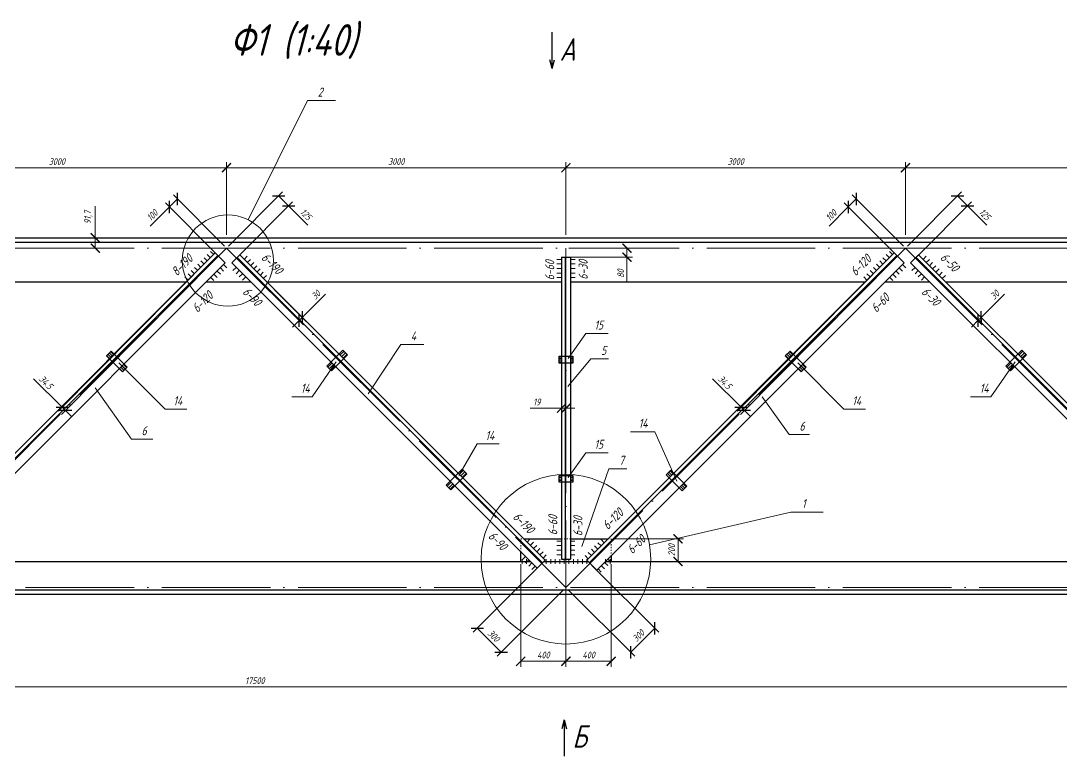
# Model space of a CAD drawing. Header units: millimetres. Extents: x 1665 to 4316, y 443 to 1647.
# Drawn here: x 2827.6 to 3057.5, y 1291.6 to 1454 of the extents above; entities that cross this region are included whole.
import ezdxf

# ---------------------------------------------------------------- set-up
doc = ezdxf.new("R2010")
doc.units = ezdxf.units.MM
doc.linetypes.add('ACAD_ISO03W100', pattern=[30, 12, -18])
doc.linetypes.add('ACAD_ISO04W100', pattern=[30, 24, -3, 0, -3])
doc.layers.get('0').update_dxf_attribs({"lineweight": 18})
doc.styles.get("Standard").update_dxf_attribs({"font": 'romans.shx', "width": 0.75, "oblique": 15, "height": 1.5})
doc.dimstyles.new('ISO-25', dxfattribs={"dimtxt": 1.5, "dimasz": 2, "dimexe": 1.25, "dimexo": 0.625, "dimtad": 1, "dimtxsty": 'Standard', "dimblk": 'ARCHTICK', "dimcen": 2.5, "dimadec": 0, "dimazin": 0, "dimtfac": 1, "dimtmove": 0, "dimatfit": 3, "dimldrblk": 'NONE', "dimfxl": 1, "dimlwd": 18, "dimlwe": 18, "dimarcsym": 0})

# ---------------------------------------------------------------- blocks, each defined once
blk = doc.blocks.new('_ArchTick')
at = {"color": 0, "linetype": 'ByBlock', "const_width": 0.15}
blk.add_lwpolyline([(-0.5, -0.5), (0.5, 0.5)], dxfattribs=at)
blk = doc.blocks.new('*D102')
at = {"color": 0, "lineweight": 18, "transparency": 16777216}
for p, q in [((2798.08, 1406.75), (2798.08, 1422.84)), ((2798.08, 1421.59), (2873.08, 1421.59)), ((2873.08, 1406.75), (2873.08, 1422.84))]:
    blk.add_line(p, q, dxfattribs=at)
at = {"layer": 'Defpoints', "color": 0, "transparency": 16777216}
for p in [(2873.08, 1421.59), (2798.08, 1406.12), (2873.08, 1406.12)]:
    blk.add_point(p, dxfattribs=at)
at = {"color": 0, "lineweight": 18, "transparency": 16777216, "xscale": 2, "yscale": 2, "zscale": 2, "rotation": 180}
blk.add_blockref('_ArchTick', (2798.08, 1421.59), dxfattribs=at)
at = {"color": 0, "lineweight": 18, "transparency": 16777216, "xscale": 2, "yscale": 2, "zscale": 2}
blk.add_blockref('_ArchTick', (2873.08, 1421.59), dxfattribs=at)
at = {"color": 0, "transparency": 16777216, "insert": (2835.58, 1422.96), "char_height": 1.5, "attachment_point": 5}
blk.add_mtext('3000', dxfattribs=at)
blk = doc.blocks.new('_None')
blk = doc.blocks.new('*D103')
at = {"color": 0, "lineweight": 18, "transparency": 16777216}
for p, q in [((2873.08, 1406.75), (2873.08, 1422.84)), ((2873.08, 1421.59), (2948.08, 1421.59)), ((2948.08, 1406.75), (2948.08, 1422.84))]:
    blk.add_line(p, q, dxfattribs=at)
at = {"layer": 'Defpoints', "color": 0, "transparency": 16777216}
for p in [(2948.08, 1421.59), (2873.08, 1406.12), (2948.08, 1406.12)]:
    blk.add_point(p, dxfattribs=at)
at = {"color": 0, "lineweight": 18, "transparency": 16777216, "xscale": 2, "yscale": 2, "zscale": 2, "rotation": 180}
blk.add_blockref('_ArchTick', (2873.08, 1421.59), dxfattribs=at)
at = {"color": 0, "lineweight": 18, "transparency": 16777216, "xscale": 2, "yscale": 2, "zscale": 2}
blk.add_blockref('_ArchTick', (2948.08, 1421.59), dxfattribs=at)
at = {"color": 0, "transparency": 16777216, "insert": (2910.58, 1422.96), "char_height": 1.5, "attachment_point": 5}
blk.add_mtext('3000', dxfattribs=at)
blk = doc.blocks.new('*D104')
at = {"color": 0, "lineweight": 18, "transparency": 16777216}
for p, q in [((2948.08, 1406.75), (2948.08, 1422.84)), ((2948.08, 1421.59), (3023.08, 1421.59)), ((3023.08, 1406.75), (3023.08, 1422.84))]:
    blk.add_line(p, q, dxfattribs=at)
at = {"layer": 'Defpoints', "color": 0, "transparency": 16777216}
for p in [(3023.08, 1421.59), (2948.08, 1406.12), (3023.08, 1406.12)]:
    blk.add_point(p, dxfattribs=at)
at = {"color": 0, "lineweight": 18, "transparency": 16777216, "xscale": 2, "yscale": 2, "zscale": 2, "rotation": 180}
blk.add_blockref('_ArchTick', (2948.08, 1421.59), dxfattribs=at)
at = {"color": 0, "lineweight": 18, "transparency": 16777216, "xscale": 2, "yscale": 2, "zscale": 2}
blk.add_blockref('_ArchTick', (3023.08, 1421.59), dxfattribs=at)
at = {"color": 0, "transparency": 16777216, "insert": (2985.58, 1422.96), "char_height": 1.5, "attachment_point": 5}
blk.add_mtext('3000', dxfattribs=at)
blk = doc.blocks.new('*D105')
at = {"color": 0, "lineweight": 18, "transparency": 16777216}
for p, q in [((3023.08, 1406.75), (3023.08, 1422.84)), ((3023.08, 1421.59), (3098.08, 1421.59)), ((3098.08, 1406.75), (3098.08, 1422.84))]:
    blk.add_line(p, q, dxfattribs=at)
at = {"layer": 'Defpoints', "color": 0, "transparency": 16777216}
for p in [(3098.08, 1421.59), (3023.08, 1406.12), (3098.08, 1406.12)]:
    blk.add_point(p, dxfattribs=at)
at = {"color": 0, "lineweight": 18, "transparency": 16777216, "xscale": 2, "yscale": 2, "zscale": 2, "rotation": 180}
blk.add_blockref('_ArchTick', (3023.08, 1421.59), dxfattribs=at)
at = {"color": 0, "lineweight": 18, "transparency": 16777216, "xscale": 2, "yscale": 2, "zscale": 2}
blk.add_blockref('_ArchTick', (3098.08, 1421.59), dxfattribs=at)
at = {"color": 0, "transparency": 16777216, "insert": (3060.58, 1422.96), "char_height": 1.5, "attachment_point": 5}
blk.add_mtext('3000', dxfattribs=at)
blk = doc.blocks.new('*D108')
at = {"color": 0, "lineweight": 18, "transparency": 16777216}
for p, q in [((2870.87, 1402.51), (2859.58, 1413.81)), ((2862.23, 1414.69), (2860.46, 1412.92)), ((2872.64, 1404.27), (2861.35, 1415.57)), ((2860.46, 1412.92), (2856.23, 1408.69))]:
    blk.add_line(p, q, dxfattribs=at)
at = {"layer": 'Defpoints', "color": 0, "transparency": 16777216}
for p in [(2860.46, 1412.92), (2873.08, 1403.83), (2871.31, 1402.07)]:
    blk.add_point(p, dxfattribs=at)
at = {"color": 0, "lineweight": 18, "transparency": 16777216, "xscale": 2, "yscale": 2, "zscale": 2}
for p, rotation in [((2862.23, 1414.69), 44.98089503921526), ((2860.46, 1412.92), 224.9808950392153)]:
    blk.add_blockref('_ArchTick', p, dxfattribs=dict(at, rotation=rotation))
at = {"color": 0, "transparency": 16777216, "insert": (2856.67, 1411.07), "char_height": 1.5, "attachment_point": 5, "rotation": 44.9809}
blk.add_mtext('100', dxfattribs=at)
blk = doc.blocks.new('*D109')
at = {"color": 0, "lineweight": 18, "transparency": 16777216}
for p, q in [((2873.52, 1404.27), (2885.48, 1416.24)), ((2875.73, 1402.06), (2887.69, 1414.03)), ((2884.6, 1415.36), (2886.81, 1413.15)), ((2886.81, 1413.15), (2891.06, 1408.9))]:
    blk.add_line(p, q, dxfattribs=at)
at = {"layer": 'Defpoints', "color": 0, "transparency": 16777216}
for p in [(2886.81, 1413.15), (2873.08, 1403.83), (2875.29, 1401.62)]:
    blk.add_point(p, dxfattribs=at)
at = {"color": 0, "lineweight": 18, "transparency": 16777216, "xscale": 2, "yscale": 2, "zscale": 2}
for p, rotation in [((2884.6, 1415.36), 135.0191049607847), ((2886.81, 1413.15), 315.0191049607847)]:
    blk.add_blockref('_ArchTick', p, dxfattribs=dict(at, rotation=rotation))
at = {"color": 0, "transparency": 16777216, "insert": (2890.61, 1411.29), "char_height": 1.5, "attachment_point": 5, "rotation": 315.0191}
blk.add_mtext('125', dxfattribs=at)
blk = doc.blocks.new('*D110')
at = {"color": 0, "lineweight": 18, "transparency": 16777216}
for p, q in [((3020.87, 1402.51), (3009.58, 1413.81)), ((3012.23, 1414.69), (3010.46, 1412.92)), ((3022.64, 1404.27), (3011.35, 1415.57)), ((3010.46, 1412.92), (3006.23, 1408.69))]:
    blk.add_line(p, q, dxfattribs=at)
at = {"layer": 'Defpoints', "color": 0, "transparency": 16777216}
for p in [(3010.46, 1412.92), (3023.08, 1403.83), (3021.31, 1402.07)]:
    blk.add_point(p, dxfattribs=at)
at = {"color": 0, "lineweight": 18, "transparency": 16777216, "xscale": 2, "yscale": 2, "zscale": 2}
for p, rotation in [((3012.23, 1414.69), 44.98089503921526), ((3010.46, 1412.92), 224.9808950392153)]:
    blk.add_blockref('_ArchTick', p, dxfattribs=dict(at, rotation=rotation))
at = {"color": 0, "transparency": 16777216, "insert": (3006.67, 1411.07), "char_height": 1.5, "attachment_point": 5, "rotation": 44.9809}
blk.add_mtext('100', dxfattribs=at)
blk = doc.blocks.new('*D111')
at = {"color": 0, "lineweight": 18, "transparency": 16777216}
for p, q in [((3023.52, 1404.27), (3035.48, 1416.24)), ((3025.73, 1402.06), (3037.69, 1414.03)), ((3034.6, 1415.36), (3036.81, 1413.15)), ((3036.81, 1413.15), (3041.06, 1408.9))]:
    blk.add_line(p, q, dxfattribs=at)
at = {"layer": 'Defpoints', "color": 0, "transparency": 16777216}
for p in [(3036.81, 1413.15), (3023.08, 1403.83), (3025.29, 1401.62)]:
    blk.add_point(p, dxfattribs=at)
at = {"color": 0, "lineweight": 18, "transparency": 16777216, "xscale": 2, "yscale": 2, "zscale": 2}
for p, rotation in [((3034.6, 1415.36), 135.0191049607847), ((3036.81, 1413.15), 315.0191049607847)]:
    blk.add_blockref('_ArchTick', p, dxfattribs=dict(at, rotation=rotation))
at = {"color": 0, "transparency": 16777216, "insert": (3040.61, 1411.29), "char_height": 1.5, "attachment_point": 5, "rotation": 315.0191}
blk.add_mtext('125', dxfattribs=at)
blk = doc.blocks.new('*D112')
at = {"color": 0, "lineweight": 18, "transparency": 16777216}
for p, q in [((2948.71, 1403.83), (2962.81, 1403.83)), ((2961.56, 1403.83), (2961.56, 1401.83)), ((2948.71, 1401.83), (2962.81, 1401.83)), ((2961.56, 1401.83), (2961.56, 1396.57))]:
    blk.add_line(p, q, dxfattribs=at)
at = {"layer": 'Defpoints', "color": 0, "transparency": 16777216}
for p in [(2948.08, 1403.83), (2948.08, 1401.83), (2961.56, 1401.83)]:
    blk.add_point(p, dxfattribs=at)
at = {"color": 0, "lineweight": 18, "transparency": 16777216, "xscale": 2, "yscale": 2, "zscale": 2}
for p, rotation in [((2961.56, 1403.83), 90), ((2961.56, 1401.83), 270)]:
    blk.add_blockref('_ArchTick', p, dxfattribs=dict(at, rotation=rotation))
at = {"color": 0, "transparency": 16777216, "insert": (2960.19, 1398.2), "char_height": 1.5, "attachment_point": 5, "rotation": 90}
blk.add_mtext('80', dxfattribs=at)
blk = doc.blocks.new('*D117')
at = {"color": 0, "lineweight": 18, "transparency": 16777216}
for p, q in [((2844.08, 1406.12), (2844.08, 1413.09)), ((2798.71, 1406.12), (2845.33, 1406.12)), ((2844.08, 1403.83), (2844.08, 1406.12)), ((2798.71, 1403.83), (2845.33, 1403.83))]:
    blk.add_line(p, q, dxfattribs=at)
at = {"layer": 'Defpoints', "color": 0, "transparency": 16777216}
for p in [(2798.08, 1406.12), (2844.08, 1406.12), (2798.08, 1403.83)]:
    blk.add_point(p, dxfattribs=at)
at = {"color": 0, "lineweight": 18, "transparency": 16777216, "xscale": 2, "yscale": 2, "zscale": 2}
for p, rotation in [((2844.08, 1406.12), 90), ((2844.08, 1403.83), 270)]:
    blk.add_blockref('_ArchTick', p, dxfattribs=dict(at, rotation=rotation))
at = {"color": 0, "transparency": 16777216, "insert": (2842.56, 1410.61), "char_height": 1.5, "attachment_point": 5, "rotation": 90}
blk.add_mtext('91,7', dxfattribs=at)
blk = doc.blocks.new('*D123')
at = {"color": 0, "lineweight": 18, "transparency": 16777216}
for p, q in [((2938.08, 1333.99), (2938.08, 1311.31)), ((2948.08, 1333.99), (2948.08, 1311.31)), ((2938.08, 1312.56), (2948.08, 1312.56))]:
    blk.add_line(p, q, dxfattribs=at)
at = {"layer": 'Defpoints', "color": 0, "transparency": 16777216}
for p in [(2938.08, 1334.62), (2948.08, 1334.62), (2948.08, 1312.56)]:
    blk.add_point(p, dxfattribs=at)
at = {"color": 0, "lineweight": 18, "transparency": 16777216, "xscale": 2, "yscale": 2, "zscale": 2, "rotation": 180}
blk.add_blockref('_ArchTick', (2938.08, 1312.56), dxfattribs=at)
at = {"color": 0, "lineweight": 18, "transparency": 16777216, "xscale": 2, "yscale": 2, "zscale": 2}
blk.add_blockref('_ArchTick', (2948.08, 1312.56), dxfattribs=at)
at = {"color": 0, "transparency": 16777216, "insert": (2943.08, 1313.94), "char_height": 1.5, "attachment_point": 5}
blk.add_mtext('400', dxfattribs=at)
blk = doc.blocks.new('*D122')
at = {"color": 0, "lineweight": 18, "transparency": 16777216}
for p, q in [((2948.08, 1333.99), (2948.08, 1311.31)), ((2958.08, 1333.99), (2958.08, 1311.31)), ((2948.08, 1312.56), (2958.08, 1312.56))]:
    blk.add_line(p, q, dxfattribs=at)
at = {"layer": 'Defpoints', "color": 0, "transparency": 16777216}
for p in [(2948.08, 1334.62), (2958.08, 1334.62), (2958.08, 1312.56)]:
    blk.add_point(p, dxfattribs=at)
at = {"color": 0, "lineweight": 18, "transparency": 16777216, "xscale": 2, "yscale": 2, "zscale": 2, "rotation": 180}
blk.add_blockref('_ArchTick', (2948.08, 1312.56), dxfattribs=at)
at = {"color": 0, "lineweight": 18, "transparency": 16777216, "xscale": 2, "yscale": 2, "zscale": 2}
blk.add_blockref('_ArchTick', (2958.08, 1312.56), dxfattribs=at)
at = {"color": 0, "transparency": 16777216, "insert": (2953.08, 1313.94), "char_height": 1.5, "attachment_point": 5}
blk.add_mtext('400', dxfattribs=at)
blk = doc.blocks.new('*D124')
at = {"color": 0, "lineweight": 18, "transparency": 16777216}
for p, q in [((2942.33, 1333.74), (2927.59, 1318.99)), ((2947.64, 1328.44), (2932.9, 1313.69)), ((2928.48, 1319.87), (2933.78, 1314.57))]:
    blk.add_line(p, q, dxfattribs=at)
at = {"layer": 'Defpoints', "color": 0, "transparency": 16777216}
for p in [(2942.78, 1334.18), (2948.08, 1328.88), (2933.78, 1314.57)]:
    blk.add_point(p, dxfattribs=at)
at = {"color": 0, "lineweight": 18, "transparency": 16777216, "xscale": 2, "yscale": 2, "zscale": 2}
for p, rotation in [((2928.48, 1319.87), 135.0191049607835), ((2933.78, 1314.57), 315.0191049607835)]:
    blk.add_blockref('_ArchTick', p, dxfattribs=dict(at, rotation=rotation))
at = {"color": 0, "transparency": 16777216, "insert": (2932.1, 1318.2), "char_height": 1.5, "attachment_point": 5, "rotation": 315.0191}
blk.add_mtext('300', dxfattribs=at)
blk = doc.blocks.new('*D125')
at = {"color": 0, "lineweight": 18, "transparency": 16777216}
for p, q in [((2953.83, 1333.74), (2968.59, 1318.97)), ((2948.52, 1328.44), (2963.29, 1313.67)), ((2962.4, 1314.55), (2967.71, 1319.85))]:
    blk.add_line(p, q, dxfattribs=at)
at = {"layer": 'Defpoints', "color": 0, "transparency": 16777216}
for p in [(2953.39, 1334.18), (2948.08, 1328.88), (2967.71, 1319.85)]:
    blk.add_point(p, dxfattribs=at)
at = {"color": 0, "lineweight": 18, "transparency": 16777216, "xscale": 2, "yscale": 2, "zscale": 2}
for p, rotation in [((2967.71, 1319.85), 44.9808950392165), ((2962.4, 1314.55), 224.9808950392165)]:
    blk.add_blockref('_ArchTick', p, dxfattribs=dict(at, rotation=rotation))
at = {"color": 0, "transparency": 16777216, "insert": (2964.08, 1318.18), "char_height": 1.5, "attachment_point": 5, "rotation": 44.9809}
blk.add_mtext('300', dxfattribs=at)
blk = doc.blocks.new('*D129')
at = {"color": 0, "lineweight": 18, "transparency": 16777216}
for p, q in [((2660.58, 1328.26), (2660.58, 1305.65)), ((3098.08, 1328.26), (3098.08, 1305.65)), ((2660.58, 1306.9), (3098.08, 1306.9))]:
    blk.add_line(p, q, dxfattribs=at)
at = {"layer": 'Defpoints', "color": 0, "transparency": 16777216}
for p in [(2660.58, 1328.88), (3098.08, 1328.88), (3098.08, 1306.9)]:
    blk.add_point(p, dxfattribs=at)
at = {"color": 0, "lineweight": 18, "transparency": 16777216, "xscale": 2, "yscale": 2, "zscale": 2, "rotation": 180}
blk.add_blockref('_ArchTick', (2660.58, 1306.9), dxfattribs=at)
at = {"color": 0, "lineweight": 18, "transparency": 16777216, "xscale": 2, "yscale": 2, "zscale": 2}
blk.add_blockref('_ArchTick', (3098.08, 1306.9), dxfattribs=at)
at = {"color": 0, "transparency": 16777216, "insert": (2879.33, 1308.28), "char_height": 1.5, "attachment_point": 5}
blk.add_mtext('17500', dxfattribs=at)
blk = doc.blocks.new('*D131')
at = {"color": 0, "lineweight": 18, "transparency": 16777216}
for p, q in [((2958.71, 1339.62), (2974.09, 1339.62)), ((2972.84, 1339.62), (2972.84, 1334.62)), ((2958.71, 1334.62), (2974.09, 1334.62))]:
    blk.add_line(p, q, dxfattribs=at)
at = {"layer": 'Defpoints', "color": 0, "transparency": 16777216}
for p in [(2958.08, 1339.62), (2958.08, 1334.62), (2972.84, 1334.62)]:
    blk.add_point(p, dxfattribs=at)
at = {"color": 0, "lineweight": 18, "transparency": 16777216, "xscale": 2, "yscale": 2, "zscale": 2}
for p, rotation in [((2972.84, 1339.62), 90), ((2972.84, 1334.62), 270)]:
    blk.add_blockref('_ArchTick', p, dxfattribs=dict(at, rotation=rotation))
at = {"color": 0, "transparency": 16777216, "insert": (2971.46, 1337.12), "char_height": 1.5, "attachment_point": 5, "rotation": 90}
blk.add_mtext('200', dxfattribs=at)
blk = doc.blocks.new('*D161')
at = {"color": 0, "lineweight": 18, "transparency": 16777216}
for p, q in [((3025.73, 1401.18), (3039.99, 1386.93)), ((3026.44, 1401.89), (3040.7, 1387.64)), ((3039.82, 1388.52), (3044.95, 1393.66)), ((3039.11, 1387.82), (3039.82, 1388.52)), ((3039.11, 1387.82), (3037.69, 1386.4))]:
    blk.add_line(p, q, dxfattribs=at)
at = {"layer": 'Defpoints', "color": 0, "transparency": 16777216}
for p in [(3026, 1402.33), (3025.29, 1401.62), (3039.82, 1388.52)]:
    blk.add_point(p, dxfattribs=at)
at = {"color": 0, "lineweight": 18, "transparency": 16777216, "xscale": 2, "yscale": 2, "zscale": 2}
for p, rotation in [((3039.11, 1387.82), 45.01910496078195), ((3039.82, 1388.52), 225.0191049607819)]:
    blk.add_blockref('_ArchTick', p, dxfattribs=dict(at, rotation=rotation))
at = {"color": 0, "transparency": 16777216, "insert": (3042.82, 1393.48), "char_height": 1.5, "attachment_point": 5, "rotation": 45.0191}
blk.add_mtext('30', dxfattribs=at)
blk = doc.blocks.new('*D162')
at = {"color": 0, "lineweight": 18, "transparency": 16777216}
for p, q in [((2875.73, 1401.18), (2889.99, 1386.93)), ((2876.44, 1401.89), (2890.7, 1387.64)), ((2889.82, 1388.52), (2894.95, 1393.66)), ((2889.11, 1387.82), (2889.82, 1388.52)), ((2889.11, 1387.82), (2887.69, 1386.4))]:
    blk.add_line(p, q, dxfattribs=at)
at = {"layer": 'Defpoints', "color": 0, "transparency": 16777216}
for p in [(2876, 1402.33), (2875.29, 1401.62), (2889.82, 1388.52)]:
    blk.add_point(p, dxfattribs=at)
at = {"color": 0, "lineweight": 18, "transparency": 16777216, "xscale": 2, "yscale": 2, "zscale": 2}
for p, rotation in [((2889.11, 1387.82), 45.01910496078195), ((2889.82, 1388.52), 225.0191049607819)]:
    blk.add_blockref('_ArchTick', p, dxfattribs=dict(at, rotation=rotation))
at = {"color": 0, "transparency": 16777216, "insert": (2892.82, 1393.48), "char_height": 1.5, "attachment_point": 5, "rotation": 45.0191}
blk.add_mtext('30', dxfattribs=at)
blk = doc.blocks.new('*D165')
at = {"color": 0, "lineweight": 18, "transparency": 16777216}
for p, q in [((2870.16, 1402.33), (2835.91, 1367.8)), ((2870.87, 1401.62), (2836.62, 1367.09)), ((2836.79, 1368.68), (2830.47, 1374.95)), ((2837.5, 1367.98), (2836.79, 1368.68)), ((2837.5, 1367.98), (2838.92, 1366.57))]:
    blk.add_line(p, q, dxfattribs=at)
at = {"layer": 'Defpoints', "color": 0, "transparency": 16777216}
for p in [(2870.6, 1402.77), (2871.31, 1402.07), (2836.79, 1368.68)]:
    blk.add_point(p, dxfattribs=at)
at = {"color": 0, "lineweight": 18, "transparency": 16777216, "xscale": 2, "yscale": 2, "zscale": 2}
for p, rotation in [((2836.79, 1368.68), 315.2299541355606), ((2837.5, 1367.98), 135.2299541355606)]:
    blk.add_blockref('_ArchTick', p, dxfattribs=dict(at, rotation=rotation))
at = {"color": 0, "transparency": 16777216, "insert": (2833.18, 1374.2), "char_height": 1.5, "attachment_point": 5, "rotation": 315.23}
blk.add_mtext('34.5', dxfattribs=at)
blk = doc.blocks.new('*D166')
at = {"color": 0, "lineweight": 18, "transparency": 16777216}
for p, q in [((3020.16, 1402.33), (2985.91, 1367.8)), ((3020.87, 1401.62), (2986.62, 1367.09)), ((2986.79, 1368.68), (2980.47, 1374.95)), ((2987.5, 1367.98), (2986.79, 1368.68)), ((2987.5, 1367.98), (2988.92, 1366.57))]:
    blk.add_line(p, q, dxfattribs=at)
at = {"layer": 'Defpoints', "color": 0, "transparency": 16777216}
for p in [(3020.6, 1402.77), (3021.31, 1402.07), (2986.79, 1368.68)]:
    blk.add_point(p, dxfattribs=at)
at = {"color": 0, "lineweight": 18, "transparency": 16777216, "xscale": 2, "yscale": 2, "zscale": 2}
for p, rotation in [((2986.79, 1368.68), 315.2299541355606), ((2987.5, 1367.98), 135.2299541355606)]:
    blk.add_blockref('_ArchTick', p, dxfattribs=dict(at, rotation=rotation))
at = {"color": 0, "transparency": 16777216, "insert": (2983.18, 1374.2), "char_height": 1.5, "attachment_point": 5, "rotation": 315.23}
blk.add_mtext('34.5', dxfattribs=at)
blk = doc.blocks.new('*D168')
at = {"color": 0, "lineweight": 18, "transparency": 16777216}
for p, q in [((2947.08, 1401.21), (2947.08, 1367.22)), ((2948.08, 1401.21), (2948.08, 1367.22)), ((2947.08, 1368.47), (2940.2, 1368.47)), ((2948.08, 1368.47), (2947.08, 1368.47)), ((2948.08, 1368.47), (2950.08, 1368.47))]:
    blk.add_line(p, q, dxfattribs=at)
at = {"layer": 'Defpoints', "color": 0, "transparency": 16777216}
for p in [(2947.08, 1401.83), (2948.08, 1401.83), (2947.08, 1368.47)]:
    blk.add_point(p, dxfattribs=at)
at = {"color": 0, "lineweight": 18, "transparency": 16777216, "xscale": 2, "yscale": 2, "zscale": 2}
blk.add_blockref('_ArchTick', (2947.08, 1368.47), dxfattribs=at)
at = {"color": 0, "lineweight": 18, "transparency": 16777216, "xscale": 2, "yscale": 2, "zscale": 2, "rotation": 180}
blk.add_blockref('_ArchTick', (2948.08, 1368.47), dxfattribs=at)
at = {"color": 0, "transparency": 16777216, "insert": (2941.64, 1369.85), "char_height": 1.5, "attachment_point": 5}
blk.add_mtext('19', dxfattribs=at)

msp = doc.modelspace()

# ---------------------------------------------------------------- linework, layer by layer
at = {"lineweight": 30}
for p, q in [((2945.011, 1443.521), (2945.011, 1451.521)), ((2945.011, 1443.521), (2944.493, 1445.453)), ((2945.011, 1443.521), (2945.528, 1445.453)), ((2661.581, 1406.125), (3097.081, 1406.125)), ((2661.581, 1405.125), (3097.081, 1405.125)), ((2802.678, 1334.89), (2870.602, 1402.769)), ((2870.602, 1402.769), (2872.821, 1400.568)), ((2875.998, 1402.331), (2874.234, 1400.559)), ((2875.998, 1402.331), (2943.487, 1334.887)), ((2952.678, 1334.89), (3020.602, 1402.769)), ((3020.602, 1402.769), (3022.821, 1400.568)), ((3025.998, 1402.331), (3024.234, 1400.559)), ((3025.998, 1402.331), (3095.255, 1333.12)), ((2803.244, 1334.325), (2871.17, 1402.206)), ((2804.889, 1332.682), (2872.821, 1400.568)), ((2874.234, 1400.559), (2941.709, 1333.129)), ((2875.433, 1401.764), (2942.918, 1334.324)), ((2947.081, 1401.832), (2947.081, 1335.117)), ((2947.081, 1401.832), (2949.081, 1401.832)), ((2947.881, 1401.832), (2947.881, 1335.117)), ((2949.081, 1401.832), (2949.081, 1335.117)), ((2953.244, 1334.325), (3021.17, 1402.206)), ((2954.889, 1332.682), (3022.821, 1400.568)), ((3024.234, 1400.559), (3093.477, 1331.362)), ((3025.433, 1401.764), (3094.686, 1332.557)), ((2799.081, 1396.385), (2864.213, 1396.385)), ((2868.634, 1396.385), (2878.411, 1396.385)), ((2881.948, 1396.385), (2947.081, 1396.385)), ((2949.081, 1396.385), (3014.213, 1396.385)), ((3018.634, 1396.385), (3028.411, 1396.385)), ((3031.948, 1396.385), (3094.981, 1396.385)), ((2938.753, 1339.617), (2947.081, 1339.617)), ((2949.081, 1339.617), (2957.408, 1339.617)), ((2938.081, 1334.617), (2938.081, 1336.755)), ((2958.081, 1335.871), (2958.081, 1334.617)), ((2806.826, 1334.617), (2940.22, 1334.617)), ((2941.709, 1333.129), (2943.487, 1334.887)), ((2943.214, 1334.617), (2952.952, 1334.617)), ((2947.081, 1335.117), (2949.081, 1335.117)), ((2952.678, 1334.89), (2954.889, 1332.682)), ((2956.826, 1334.617), (3090.22, 1334.617)), ((2661.581, 1328.375), (3097.081, 1328.375)), ((2661.581, 1327.375), (3097.081, 1327.375)), ((2947.687, 1299.6), (2947.17, 1297.669)), ((2947.687, 1299.6), (2947.687, 1291.6)), ((2947.687, 1299.6), (2948.205, 1297.669))]:
    msp.add_line(p, q, dxfattribs=at)
for p, q in [((2877.861, 1410.101), (2890.98, 1436.423)), ((2890.98, 1436.423), (2897.142, 1436.423)), ((2869.541, 1401.709), (2868.834, 1402.416)), ((2870.249, 1402.416), (2869.542, 1403.123)), ((3019.541, 1401.709), (3018.834, 1402.416)), ((3020.249, 1402.416), (3019.542, 1403.123)), ((2867.419, 1399.588), (2866.712, 1400.295)), ((2868.127, 1400.295), (2867.42, 1401.002)), ((2868.834, 1401.002), (2868.127, 1401.709)), ((2873.146, 1399.48), (2872.439, 1400.187)), ((2876.973, 1401.356), (2877.681, 1402.063)), ((2877.681, 1400.649), (2878.388, 1401.356)), ((2878.388, 1399.942), (2879.095, 1400.649)), ((2879.095, 1399.235), (2879.803, 1399.942)), ((2947.081, 1401.332), (2946.081, 1401.332)), ((2947.081, 1400.332), (2946.081, 1400.332)), ((2950.081, 1401.332), (2949.081, 1401.332)), ((2950.081, 1400.332), (2949.081, 1400.332)), ((3017.419, 1399.588), (3016.712, 1400.295)), ((3018.127, 1400.295), (3017.42, 1401.002)), ((3018.834, 1401.002), (3018.127, 1401.709)), ((3023.146, 1399.48), (3022.439, 1400.187)), ((3026.973, 1401.356), (3027.681, 1402.063)), ((3027.681, 1400.649), (3028.388, 1401.356)), ((3028.388, 1399.942), (3029.095, 1400.649)), ((3029.095, 1399.235), (3029.803, 1399.942)), ((2865.297, 1397.468), (2864.59, 1398.175)), ((2866.005, 1398.175), (2865.297, 1398.882)), ((2866.712, 1398.882), (2866.005, 1399.589)), ((2871.024, 1397.359), (2870.317, 1398.066)), ((2871.732, 1398.066), (2871.024, 1398.773)), ((2872.439, 1398.773), (2871.732, 1399.48)), ((2874.499, 1398.881), (2875.206, 1399.588)), ((2875.206, 1398.174), (2875.913, 1398.881)), ((2875.913, 1397.467), (2876.62, 1398.174)), ((2879.803, 1398.528), (2880.51, 1399.235)), ((2880.51, 1397.821), (2881.217, 1398.528)), ((2881.217, 1397.115), (2881.925, 1397.822)), ((2947.081, 1399.332), (2946.081, 1399.332)), ((2947.081, 1398.332), (2946.081, 1398.332)), ((2950.081, 1399.332), (2949.081, 1399.332)), ((2950.081, 1398.332), (2949.081, 1398.332)), ((3015.297, 1397.468), (3014.59, 1398.175)), ((3016.005, 1398.175), (3015.297, 1398.882)), ((3016.712, 1398.882), (3016.005, 1399.589)), ((3021.024, 1397.359), (3020.317, 1398.066)), ((3021.732, 1398.066), (3021.024, 1398.773)), ((3022.439, 1398.773), (3021.732, 1399.48)), ((3024.499, 1398.881), (3025.206, 1399.588)), ((3025.206, 1398.174), (3025.913, 1398.881)), ((3025.913, 1397.467), (3026.62, 1398.174)), ((3029.803, 1398.528), (3030.51, 1399.235)), ((3030.51, 1397.821), (3031.217, 1398.528)), ((3031.217, 1397.115), (3031.925, 1397.822)), ((2864.59, 1396.761), (2863.883, 1397.468)), ((2870.317, 1396.652), (2869.61, 1397.359)), ((2876.621, 1396.76), (2877.328, 1397.467)), ((2947.081, 1397.332), (2946.081, 1397.332)), ((2950.081, 1397.332), (2949.081, 1397.332)), ((3014.59, 1396.761), (3013.883, 1397.468)), ((3020.317, 1396.652), (3019.61, 1397.359)), ((3026.621, 1396.76), (3027.328, 1397.467)), ((2948.593, 1379.454), (2952.507, 1384.96)), ((2952.507, 1384.96), (2957.422, 1384.96)), ((2904.373, 1371.646), (2911.565, 1382.554)), ((2911.565, 1382.554), (2916.68, 1382.554)), ((2847.245, 1379.427), (2846.58, 1380.089)), ((2847.545, 1379.727), (2846.88, 1380.389)), ((2847.845, 1380.027), (2847.18, 1380.689)), ((2848.145, 1380.327), (2847.481, 1380.989)), ((2897.901, 1380.442), (2898.785, 1381.326)), ((2898.156, 1380.188), (2899.044, 1381.068)), ((2898.489, 1379.854), (2899.377, 1380.734)), ((2898.82, 1379.521), (2899.708, 1380.401)), ((2947.081, 1379.754), (2946.581, 1379.754)), ((2947.081, 1379.454), (2946.581, 1379.454)), ((2948.464, 1373.243), (2953.595, 1379.368)), ((2949.581, 1379.754), (2949.081, 1379.754)), ((2949.581, 1379.454), (2949.081, 1379.454)), ((2953.595, 1379.368), (2957.496, 1379.368)), ((2997.245, 1379.427), (2996.58, 1380.089)), ((2997.545, 1379.727), (2996.88, 1380.389)), ((2997.845, 1380.027), (2997.18, 1380.689)), ((2998.145, 1380.327), (2997.481, 1380.989)), ((3047.901, 1380.442), (3048.785, 1381.326)), ((3048.156, 1380.188), (3049.044, 1381.068)), ((3048.489, 1379.854), (3049.377, 1380.734)), ((3048.82, 1379.521), (3049.708, 1380.401)), ((2849.31, 1378.53), (2859.504, 1368.256)), ((2850.117, 1376.554), (2849.453, 1377.216)), ((2850.418, 1376.854), (2849.753, 1377.516)), ((2850.718, 1377.154), (2850.053, 1377.816)), ((2851.018, 1377.454), (2850.353, 1378.116)), ((2897.333, 1378.752), (2891.975, 1371.013)), ((2895.492, 1377.548), (2896.38, 1378.428)), ((2895.825, 1377.215), (2896.714, 1378.094)), ((2896.156, 1376.881), (2897.044, 1377.761)), ((2947.081, 1379.154), (2946.581, 1379.154)), ((2947.081, 1378.854), (2946.581, 1378.854)), ((2947.081, 1378.554), (2946.581, 1378.554)), ((2949.581, 1379.154), (2949.081, 1379.154)), ((2949.581, 1378.854), (2949.081, 1378.854)), ((2949.581, 1378.554), (2949.081, 1378.554)), ((2999.31, 1378.53), (3009.504, 1368.256)), ((3000.117, 1376.554), (2999.453, 1377.216)), ((3000.418, 1376.854), (2999.753, 1377.516)), ((3000.718, 1377.154), (3000.053, 1377.816)), ((3001.018, 1377.454), (3000.353, 1378.116)), ((3047.333, 1378.752), (3041.975, 1371.013)), ((3045.492, 1377.548), (3046.38, 1378.428)), ((3045.825, 1377.215), (3046.714, 1378.094)), ((3046.156, 1376.881), (3047.044, 1377.761)), ((2844.058, 1372.972), (2852.061, 1361.616)), ((2891.975, 1371.013), (2887.483, 1371.013)), ((2991.465, 1370.984), (2997.427, 1362.628)), ((3041.975, 1371.013), (3037.483, 1371.013)), ((2859.504, 1368.256), (2864.283, 1368.256)), ((3009.504, 1368.256), (3014.283, 1368.256)), ((2967.704, 1363.277), (2962.308, 1363.277)), ((2972.546, 1352.335), (2967.704, 1363.277)), ((2852.061, 1361.616), (2856.771, 1361.616)), ((2997.427, 1362.628), (3001.87, 1362.628)), ((2924.402, 1353.572), (2928.46, 1360.571)), ((2928.46, 1360.571), (2933.351, 1360.571)), ((2948.593, 1353.128), (2952.507, 1358.634)), ((2952.507, 1358.634), (2957.422, 1358.634)), ((2924.5, 1353.861), (2925.388, 1354.741)), ((2924.833, 1353.528), (2925.721, 1354.408)), ((2925.164, 1353.194), (2926.052, 1354.074)), ((2951.578, 1337.899), (2957.544, 1355.084)), ((2957.544, 1355.084), (2961.522, 1355.084)), ((2971.201, 1353.401), (2970.536, 1354.062)), ((2971.501, 1353.701), (2970.837, 1354.362)), ((2971.801, 1354.001), (2971.137, 1354.662)), ((2921.836, 1351.222), (2922.724, 1352.102)), ((2922.169, 1350.888), (2923.057, 1351.768)), ((2947.081, 1353.428), (2946.581, 1353.428)), ((2947.081, 1353.128), (2946.581, 1353.128)), ((2947.081, 1352.828), (2946.581, 1352.828)), ((2947.081, 1352.528), (2946.581, 1352.528)), ((2947.081, 1352.228), (2946.581, 1352.228)), ((2949.581, 1353.428), (2949.081, 1353.428)), ((2949.581, 1353.128), (2949.081, 1353.128)), ((2949.581, 1352.828), (2949.081, 1352.828)), ((2949.581, 1352.528), (2949.081, 1352.528)), ((2949.581, 1352.228), (2949.081, 1352.228)), ((2970.901, 1353.101), (2970.236, 1353.762)), ((2974.674, 1351.128), (2974.01, 1351.79)), ((2922.5, 1350.555), (2923.388, 1351.435)), ((2973.774, 1350.228), (2973.109, 1350.89)), ((2974.074, 1350.528), (2973.409, 1351.19)), ((2974.374, 1350.828), (2973.709, 1351.49)), ((2966.55, 1338.277), (2997.802, 1345.528)), ((2997.802, 1345.528), (3004.884, 1345.528)), ((2939.495, 1338.874), (2940.202, 1339.581)), ((2940.202, 1338.167), (2940.909, 1338.874)), ((2940.909, 1337.46), (2941.617, 1338.167)), ((2947.078, 1339.117), (2946.078, 1339.117)), ((2947.078, 1338.117), (2946.078, 1338.117)), ((2950.078, 1339.117), (2949.078, 1339.117)), ((2950.078, 1338.117), (2949.078, 1338.117)), ((2955.123, 1337.335), (2954.415, 1338.042)), ((2955.83, 1338.042), (2955.123, 1338.749)), ((2956.537, 1338.749), (2955.83, 1339.456)), ((2938.435, 1334.985), (2939.142, 1335.692)), ((2941.617, 1336.753), (2942.324, 1337.46)), ((2942.324, 1336.046), (2943.031, 1336.754)), ((2943.031, 1335.34), (2943.739, 1336.047)), ((2947.078, 1337.117), (2946.078, 1337.117)), ((2947.078, 1336.117), (2946.078, 1336.117)), ((2950.078, 1337.117), (2949.078, 1337.117)), ((2950.078, 1336.117), (2949.078, 1336.117)), ((2953.001, 1335.215), (2952.293, 1335.922)), ((2953.708, 1335.922), (2953.001, 1336.629)), ((2954.415, 1336.629), (2953.708, 1337.336)), ((2938.394, 1335.117), (2938.394, 1334.117)), ((2939.142, 1334.278), (2939.849, 1334.986)), ((2939.394, 1335.117), (2939.394, 1334.117)), ((2939.849, 1333.572), (2940.556, 1334.279)), ((2940.557, 1332.865), (2941.264, 1333.572)), ((2943.72, 1335.117), (2943.72, 1334.117)), ((2944.72, 1335.117), (2944.72, 1334.117)), ((2945.72, 1335.117), (2945.72, 1334.117)), ((2946.72, 1335.117), (2946.72, 1334.117)), ((2947.72, 1335.117), (2947.72, 1334.117)), ((2948.72, 1335.117), (2948.72, 1334.117)), ((2949.72, 1335.117), (2949.72, 1334.117)), ((2950.72, 1335.117), (2950.72, 1334.117)), ((2951.72, 1335.117), (2951.72, 1334.117)), ((2952.72, 1335.117), (2952.72, 1334.117)), ((2956.605, 1332.986), (2955.898, 1333.693)), ((2957.313, 1333.692), (2956.606, 1334.4)), ((2956.823, 1335.117), (2956.823, 1334.117)), ((2958.02, 1334.399), (2957.313, 1335.106)), ((2957.823, 1335.117), (2957.823, 1334.117)), ((2955.898, 1332.279), (2955.191, 1332.986))]:
    msp.add_line(p, q)
at = {"linetype": 'ACAD_ISO04W100'}
for p, q in [((2648.081, 1403.832), (3098.081, 1403.832)), ((2798.081, 1328.882), (2873.081, 1403.832)), ((2873.081, 1403.832), (2948.081, 1328.882)), ((2948.081, 1328.882), (3023.081, 1403.832)), ((2948.081, 1403.832), (2948.081, 1328.882)), ((3023.081, 1403.832), (3098.081, 1328.882)), ((2648.081, 1328.882), (3098.081, 1328.882))]:
    msp.add_line(p, q, dxfattribs=at)
at = {"lineweight": 25}
for p, q in [((2846.538, 1380.046), (2847.598, 1381.106)), ((2850.073, 1376.51), (2846.538, 1380.046)), ((2847.598, 1381.106), (2851.134, 1377.571)), ((2895.25, 1377.79), (2898.785, 1381.326)), ((2899.846, 1380.265), (2896.31, 1376.73)), ((2898.785, 1381.326), (2899.846, 1380.265)), ((2946.581, 1379.954), (2949.581, 1379.954)), ((2946.581, 1378.454), (2946.581, 1379.954)), ((2949.581, 1379.954), (2949.581, 1378.454)), ((2996.538, 1380.046), (2997.598, 1381.106)), ((3000.073, 1376.51), (2996.538, 1380.046)), ((2997.598, 1381.106), (3001.134, 1377.571)), ((3045.25, 1377.79), (3048.785, 1381.326)), ((3049.846, 1380.265), (3046.31, 1376.73)), ((3048.785, 1381.326), (3049.846, 1380.265)), ((2851.134, 1377.571), (2850.073, 1376.51)), ((2896.31, 1376.73), (2895.25, 1377.79)), ((2949.581, 1378.454), (2946.581, 1378.454)), ((3001.134, 1377.571), (3000.073, 1376.51)), ((3046.31, 1376.73), (3045.25, 1377.79)), ((2921.594, 1351.464), (2925.129, 1355)), ((2925.129, 1355), (2926.19, 1353.939)), ((2970.194, 1353.719), (2971.254, 1354.78)), ((2971.254, 1354.78), (2974.79, 1351.244)), ((2926.19, 1353.939), (2922.654, 1350.403)), ((2946.581, 1353.628), (2949.581, 1353.628)), ((2946.581, 1352.128), (2946.581, 1353.628)), ((2949.581, 1352.128), (2946.581, 1352.128)), ((2949.581, 1353.628), (2949.581, 1352.128)), ((2973.729, 1350.184), (2970.194, 1353.719)), ((2922.654, 1350.403), (2921.594, 1351.464)), ((2974.79, 1351.244), (2973.729, 1350.184))]:
    msp.add_line(p, q, dxfattribs=at)
at = {"linetype": 'ACAD_ISO03W100', "ltscale": 0.02}
for p, q in [((2938.081, 1336.755), (2938.081, 1339.617)), ((2938.081, 1339.617), (2938.753, 1339.617)), ((2947.081, 1339.617), (2949.081, 1339.617)), ((2957.408, 1339.617), (2958.081, 1339.617)), ((2958.081, 1339.617), (2958.081, 1335.871))]:
    msp.add_line(p, q, dxfattribs=at)
for centre, radius in [((2873.373, 1401.097), 10.061), ((2948.081, 1335.117), 18.738)]:
    msp.add_circle(centre, radius)

# ---------------------------------------------------------------- texts
for s, width, gutter_width, insert, char_height, attachment_point in [('Ф1 (1:40)', 68.75153, 12.5, (2873.785, 1453.316), 7, 1), ('А', 3.75978, 12.5, (2946.685, 1450.224), 5, 1), ('2', 5.08103, 7.5, (2893.793, 1438.295), 2, 5), ('15', 5.08103, 7.5, (2955.319, 1386.833), 2, 5), ('4', 5.08103, 7.5, (2914.377, 1384.427), 2, 5), ('5', 5.08103, 7.5, (2956.407, 1381.24), 2, 5), ('14', 5.08103, 7.5, (2890.486, 1372.886), 2, 5), ('14', 5.08103, 7.5, (3040.486, 1372.886), 2, 5), ('14', 5.08103, 7.5, (2862.316, 1370.129), 2, 5), ('14', 5.08103, 7.5, (3012.316, 1370.129), 2, 5), ('14', 5.08103, 7.5, (2965.12, 1365.15), 2, 5), ('6', 5.08103, 7.5, (3000.239, 1364.501), 2, 5), ('6', 5.08103, 7.5, (2854.873, 1363.489), 2, 5), ('14', 5.08103, 7.5, (2931.272, 1362.443), 2, 5), ('15', 5.08103, 7.5, (2955.319, 1360.506), 2, 5), ('7', 5.08103, 7.5, (2960.356, 1356.956), 2, 5), ('1', 5.08103, 7.5, (3000.614, 1347.4), 2, 5), ('Б', 5, 12.5, (2949.499, 1298.458), 5, 1)]:
    msp.add_mtext_dynamic_manual_height_columns(s, width=width, gutter_width=gutter_width, heights=[0], dxfattribs=dict(insert=insert, char_height=char_height, attachment_point=attachment_point))
at = {"char_height": 2, "attachment_point": 1}
for s, insert, rotation in [('8-190', (2860.698, 1398.951), 45), ('6-120', (3010.698, 1398.951), 45), ('6-190', (2882.015, 1402.97), 315), ('6-60', (2943.495, 1396.731), 90), ('6-30', (2950.883, 1396.868), 90), ('6-50', (3032.015, 1402.97), 315), ('6-120', (2865.257, 1390.873), 45), ('6-90', (2877.876, 1395.388), 315), ('6-60', (3015.257, 1390.873), 45), ('6-30', (3027.876, 1395.388), 315), ('6-190', (2937.596, 1345.693), 315), ('6-60', (2944.166, 1340.438), 90), ('6-30', (2949.723, 1340.235), 90), ('6-120', (2955.922, 1342.906), 45), ('6-90', (2932.165, 1341.438), 315), ('6-60', (2961.347, 1337.551), 45)]:
    msp.add_mtext_dynamic_manual_height_columns(s, width=10.41741, gutter_width=7.5, heights=[0], dxfattribs=dict(at, insert=insert, rotation=rotation))

# ---------------------------------------------------------------- dimensions: what is measured, and where the dimension line sits
for base, p1, p2, text, picture, middle in [((2873.081, 1421.589), (2798.081, 1406.125), (2873.081, 1406.125), '3000', '*D102', (2835.581, 1422.964)), ((2948.081, 1421.589), (2873.081, 1406.125), (2948.081, 1406.125), '3000', '*D103', (2910.581, 1422.964)), ((3023.081, 1421.589), (2948.081, 1406.125), (3023.081, 1406.125), '3000', '*D104', (2985.581, 1422.964)), ((3098.081, 1421.589), (3023.081, 1406.125), (3098.081, 1406.125), '3000', '*D105', (3060.581, 1422.964)), ((2947.081, 1368.475), (2948.081, 1401.832), (2947.081, 1401.832), '19', '*D168', (2941.641, 1369.85)), ((2948.081, 1312.561), (2938.081, 1334.617), (2948.081, 1334.617), '400', '*D123', (2943.081, 1313.936)), ((2958.081, 1312.561), (2948.081, 1334.617), (2958.081, 1334.617), '400', '*D122', (2953.081, 1313.936)), ((3098.081, 1306.904), (2660.581, 1328.882), (3098.081, 1328.882), '17500', '*D129', (2879.331, 1308.279))]:
    dim = msp.add_linear_dim(base=base, p1=p1, p2=p2, text=text, dimstyle='ISO-25')
    dim.commit()
    dim.dimension.update_dxf_attribs({"geometry": picture, "text_midpoint": middle})
for p1, p2, distance, text, picture, middle in [((2873.081, 1403.832), (2871.312, 1402.065), -15.348, '100', '*D108', (2856.666, 1411.072)), ((2873.081, 1403.832), (2875.292, 1401.622), 16.294, '125', '*D109', (2890.615, 1411.29)), ((3023.081, 1403.832), (3021.312, 1402.065), -15.348, '100', '*D110', (3006.666, 1411.072)), ((3023.081, 1403.832), (3025.292, 1401.622), 16.294, '125', '*D111', (3040.615, 1411.29)), ((2871.312, 1402.065), (2870.602, 1402.769), 48.013, '34.5', '*D165', (2833.179, 1374.2)), ((2875.292, 1401.622), (2875.999, 1402.329), -19.532, '30', '*D162', (2892.825, 1393.479)), ((3021.312, 1402.065), (3020.602, 1402.769), 48.013, '34.5', '*D166', (2983.179, 1374.2)), ((3025.292, 1401.622), (3025.999, 1402.329), -19.532, '30', '*D161', (3042.825, 1393.479)), ((2942.776, 1334.184), (2948.081, 1328.882), -20.23, '300', '*D124', (2932.1, 1318.196)), ((2948.081, 1328.882), (2953.386, 1334.184), -20.26, '300', '*D125', (2964.082, 1318.175))]:
    dim = msp.add_aligned_dim(p1=p1, p2=p2, distance=distance, text=text, dimstyle='ISO-25')
    dim.commit()
    dim.dimension.update_dxf_attribs({"geometry": picture, "text_midpoint": middle})
for base, p1, p2, text, picture, middle in [((2844.081, 1406.125), (2798.081, 1403.832), (2798.081, 1406.125), '91,7', '*D117', (2842.563, 1410.609)), ((2961.562, 1401.832), (2948.081, 1403.832), (2948.081, 1401.832), '80', '*D112', (2960.187, 1398.199)), ((2972.837, 1334.617), (2958.081, 1339.617), (2958.081, 1334.617), '200', '*D131', (2971.462, 1337.117))]:
    dim = msp.add_linear_dim(base=base, p1=p1, p2=p2, angle=90, text=text, dimstyle='ISO-25')
    dim.commit()
    dim.dimension.update_dxf_attribs({"geometry": picture, "text_midpoint": middle})

doc.saveas('drawing.dxf')
